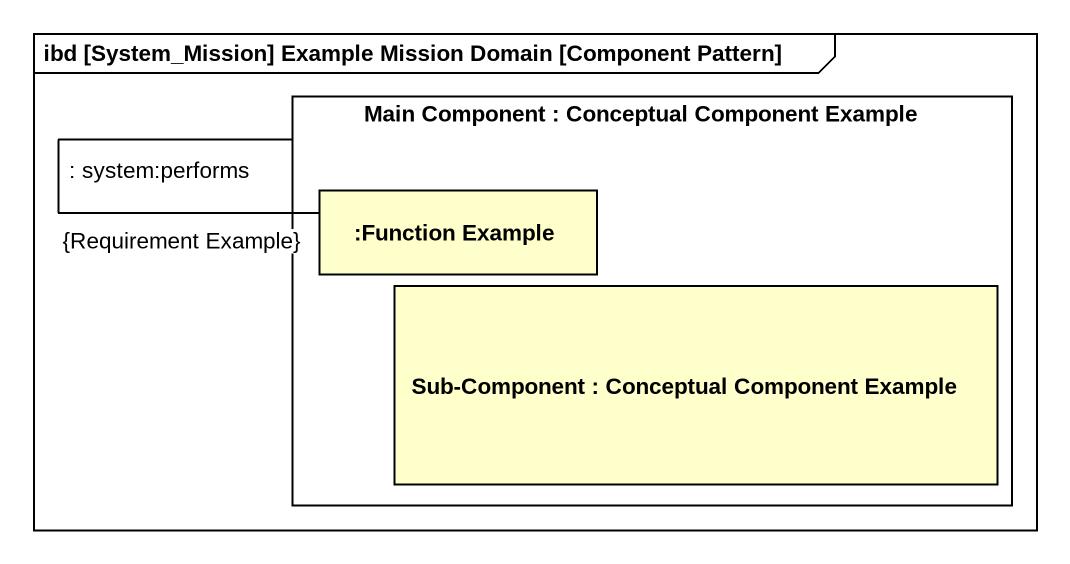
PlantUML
@startuml
mainframe ibd [System_Mission] Example Mission Domain [Component Pattern]
rectangle "Main Component : Conceptual Component Example" as Main_Component {
  rectangle ":Function Example" as Function_Example
  rectangle "Sub-Component : Conceptual Component Example" as Sub_Component
}
Main_Component -left- Function_Example : : system:performs\n{Requirement Example}
@enduml
